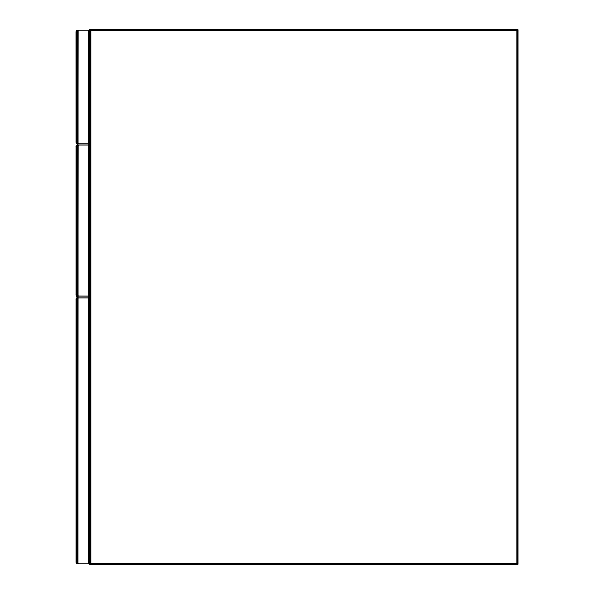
<?xml version="1.0" encoding="UTF-8"?>
<svg xmlns="http://www.w3.org/2000/svg" width="594" height="594" viewBox="0 0 594 594"><rect width="100%" height="100%" fill="white"/><g stroke="black" fill="none" stroke-linecap="round" stroke-linejoin="round"><path stroke-width="0.89" d="M89.026 563.075C90.771 560.899 89.805 563.773 88.506 563.535L77.799 563.535L77.814 297.765L88.521 297.765C89.813 297.542 90.763 300.401 89.026 298.225M90.036 31.853L89.546 30.866L88.506 30.465L88.506 143.496C90.956 140.466 90.132 143.533 88.506 143.496L77.799 143.496L77.814 30.465L88.521 30.465C89.813 30.242 90.763 33.101 89.026 30.925M90.036 564.3L90.043 29.707L517.716 29.7L517.716 564.3L90.036 564.3L90.036 29.7L90.644 30.309L517.099 30.309L517.708 29.707L517.708 564.293L517.099 563.691L90.644 563.691L90.043 564.293L90.036 29.7M76.284 142.1L76.953 143.228L77.814 143.496L77.814 30.465L76.782 30.858L76.284 31.853L76.284 142.1C75.958 143.028 78.252 143.726 77.354 143.429L77.354 30.532L77.799 30.465L77.354 143.429M89.026 295.775C90.771 293.599 89.805 296.473 88.506 296.235L77.354 296.168L77.814 145.018L88.521 145.018C89.813 144.795 90.763 147.654 89.026 145.485L90.036 146.547M77.294 295.775L76.284 294.847L76.626 295.671L77.799 296.235L77.814 145.018L76.782 145.419L76.284 146.414L76.284 294.847L76.775 295.834L77.814 296.235L77.814 145.018L76.322 146.191M77.354 563.468L77.814 297.765L76.782 298.158L76.284 299.153L76.284 562.147C75.958 563.075 78.252 563.765 77.354 563.468L77.354 297.832L77.799 297.765L76.322 298.931M88.744 143.473L88.521 30.465L88.966 30.532L88.966 143.429L88.521 143.496L88.966 30.532M88.744 296.22L88.506 145.018L88.966 145.092L88.506 296.235L89.998 295.07M88.744 563.52L88.506 297.765L88.966 297.832L88.506 563.535L89.546 563.134L90.036 562.147M77.576 30.48L76.284 31.853L77.294 30.925M89.924 142.538L88.506 143.496M76.322 31.631L76.396 142.538M90.644 29.707L90.036 30.465L90.644 29.707L90.644 564.3L90.036 563.535L90.644 564.293M517.545 564.025L517.099 564.293L517.099 29.7L517.545 29.975M76.284 146.547L77.302 145.53L76.284 146.414M76.284 299.153L77.294 298.225M77.576 145.04L77.354 296.168M90.102 29.767L517.649 29.767L517.597 564.189L90.147 564.189M517.537 29.871L90.206 29.871L90.206 564.129M517.389 30.027L90.362 30.027L90.362 563.973M90.548 30.212L517.203 30.212L517.203 563.788L90.548 563.788M90.281 564.055L517.471 564.055L517.471 29.945M77.591 296.22L76.619 295.671L76.619 145.589M77.814 563.535C77.502 564.174 74.903 560.892 77.294 563.075M88.744 145.04L89.998 146.191M88.966 297.832L88.521 297.765L88.506 563.535L88.966 563.468L88.966 297.832L90.036 299.153M76.619 31.029L76.619 142.924L77.146 143.34L77.146 30.613M77.146 296.087L76.619 295.671L77.146 296.087L77.146 145.174M76.619 298.329L76.619 562.971L77.146 563.387L77.146 297.913M76.619 142.924L77.146 143.34M76.619 562.971L77.146 563.387M76.396 562.585L76.396 298.715M517.3 30.116L517.3 563.884L90.451 563.884L90.451 30.116M89.828 31.215L89.828 142.738M89.828 145.775L89.828 295.485M89.828 298.515L89.828 562.785M89.701 31.029L89.701 142.924M89.701 145.589L89.701 295.671L88.521 296.235L88.966 296.168L88.966 145.092M89.701 298.329L89.701 562.971M89.546 30.866L89.546 143.095M89.546 145.426L89.546 295.834M89.546 298.166L89.546 563.134M89.367 30.725L89.367 143.228M89.367 145.285L89.367 295.975M89.367 298.025L89.367 563.275M89.174 30.613L89.174 143.34M89.174 145.174L89.174 296.087M89.174 297.913L89.174 563.387M76.953 30.725L76.953 143.228M76.953 145.285L76.953 295.975M76.953 298.025L76.953 563.275M76.775 30.866L76.775 143.095M76.775 145.426L76.775 295.834M76.775 298.166L76.775 563.134M76.492 31.215L76.492 142.738M76.492 145.775L76.492 295.485M76.492 298.515L76.492 562.785M76.396 145.976L76.396 295.285"/></g></svg>
